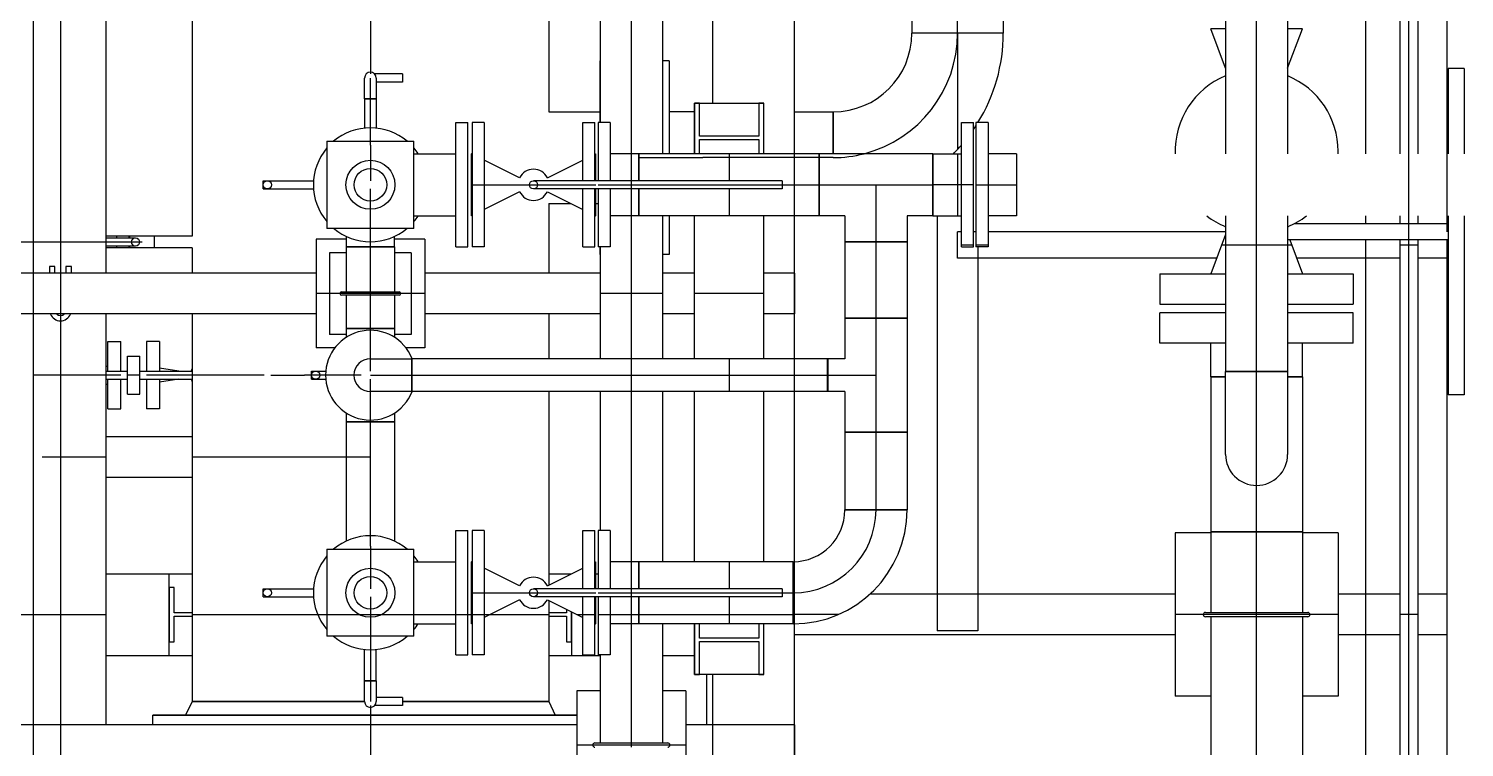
# Model space of a CAD drawing. Header units: inches. Extents: x 517790 to 538444, y 301815 to 302461.
# Drawn here: x 517877.129 to 517879.621, y 302341.594 to 302342.841 of the extents above; entities that cross this region are included whole.
import ezdxf

# ---------------------------------------------------------------- set-up
doc = ezdxf.new("R2010")
doc.units = ezdxf.units.IN
doc.header["$MEASUREMENT"] = 0
doc.layers.add('硅胶总平面底图 工艺装置区', color=253, linetype='Continuous')

msp = doc.modelspace()

# ---------------------------------------------------------------- linework, layer by layer
at = {"layer": '硅胶总平面底图 工艺装置区', "color": 253, "linetype": 'Continuous', "lineweight": -3}
for p, q in [((517879.2068, 302346.0874), (517879.2068, 302342.624)), ((517879.2608, 302342.624), (517879.2608, 302346.0756)), ((517879.3147, 302346.0874), (517879.3147, 302342.624)), ((517878.4584, 302342.624), (517878.4584, 302345.1338)), ((517878.3168, 302342.7117), (517878.3168, 302345.0245)), ((517879.5912, 302345.0122), (517879.5912, 302342.624)), ((517877.1368, 302344.8931), (517877.1368, 302342.2756)), ((517879.4496, 302343.4598), (517879.4496, 302342.624)), ((517879.5093, 302343.2704), (517879.5093, 302342.624)), ((517879.5251, 302342.624), (517879.5251, 302343.2704)), ((517879.5408, 302343.2704), (517879.5408, 302342.624)), ((517877.184, 302343.1846), (517877.184, 302342.4167)), ((517877.2634, 302342.4167), (517877.2634, 302343.1846)), ((517878.0317, 302343.1846), (517878.0317, 302342.6967)), ((517878.6621, 302343.0758), (517878.6621, 302342.8331)), ((517878.7416, 302342.8331), (517878.7416, 302343.0758)), ((517878.821, 302343.0758), (517878.821, 302342.8331)), ((517877.4124, 302343.0273), (517877.4124, 302342.481)), ((517878.1212, 302342.9404), (517878.1212, 302342.678)), ((517878.2291, 302342.9404), (517878.2291, 302342.624)), ((517878.1752, 302342.624), (517878.1752, 302342.9038)), ((517877.7221, 302342.8645), (517877.7221, 302342.7625)), ((517878.821, 302342.8331), (517878.6621, 302342.8331)), ((517878.821, 302342.8331), (517878.6621, 302342.8331)), ((517878.7416, 302342.833), (517878.7416, 302342.8331)), ((517878.7416, 302342.8331), (517878.7416, 302342.8331)), ((517878.7416, 302342.833), (517878.7416, 302342.6316)), ((517879.2068, 302342.8409), (517879.1813, 302342.8409)), ((517879.2068, 302342.7727), (517879.1813, 302342.8409)), ((517879.3402, 302342.8409), (517879.3147, 302342.8409)), ((517879.3147, 302342.7727), (517879.3402, 302342.8409)), ((517878.1208, 302342.678), (517878.1208, 302342.7851)), ((517878.1208, 302342.7851), (517878.1212, 302342.7851)), ((517878.2408, 302342.7851), (517878.2291, 302342.7851)), ((517878.2408, 302342.7851), (517878.2408, 302342.624)), ((517877.712, 302342.7194), (517877.712, 302342.7554)), ((517877.7221, 302342.7194), (517877.7221, 302342.7554)), ((517877.7777, 302342.7625), (517877.7292, 302342.7625)), ((517877.7321, 302342.7554), (517877.7321, 302342.7194)), ((517877.7777, 302342.7625), (517877.7777, 302342.7483)), ((517879.5931, 302342.7717), (517879.5931, 302342.624)), ((517879.6214, 302342.7717), (517879.5931, 302342.7717)), ((517879.6214, 302342.7717), (517879.6214, 302342.624)), ((517877.7777, 302342.7483), (517877.7321, 302342.7483)), ((517877.7321, 302342.7194), (517877.712, 302342.7194)), ((517877.712, 302342.7194), (517877.712, 302342.6685)), ((517877.712, 302342.7194), (517877.7321, 302342.7194)), ((517877.7221, 302342.669), (517877.7221, 302342.7194)), ((517877.7221, 302342.7194), (517877.7221, 302342.7194)), ((517877.7221, 302342.7194), (517877.7221, 302342.7194)), ((517877.7321, 302342.7194), (517877.7321, 302342.6685)), ((517878.2937, 302342.7117), (517878.285, 302342.7117)), ((517878.285, 302342.7117), (517878.285, 302342.624)), ((517878.2851, 302342.7117), (517878.405, 302342.7117)), ((517878.2851, 302342.624), (517878.2851, 302342.7117)), ((517878.2937, 302342.6546), (517878.2937, 302342.7117)), ((517878.4052, 302342.7117), (517878.3965, 302342.7117)), ((517878.3965, 302342.7117), (517878.3965, 302342.6546)), ((517878.405, 302342.624), (517878.405, 302342.7117)), ((517878.4052, 302342.624), (517878.4052, 302342.7117)), ((517877.8704, 302342.5701), (517877.8704, 302342.678)), ((517877.8704, 302342.678), (517877.8915, 302342.678)), ((517877.8915, 302342.5701), (517877.8915, 302342.678)), ((517877.8986, 302342.678), (517877.8986, 302342.5701)), ((517877.9196, 302342.678), (517877.8986, 302342.678)), ((517877.9196, 302342.678), (517877.9196, 302342.5701)), ((517878.0317, 302342.6967), (517878.1208, 302342.6967)), ((517878.0909, 302342.5771), (517878.0909, 302342.678)), ((517878.0909, 302342.678), (517878.112, 302342.678)), ((517878.112, 302342.5771), (517878.112, 302342.678)), ((517878.1176, 302342.678), (517878.1176, 302342.5771)), ((517878.1386, 302342.678), (517878.1176, 302342.678)), ((517878.1386, 302342.678), (517878.1386, 302342.5771)), ((517878.285, 302342.6967), (517878.2408, 302342.6967)), ((517878.4584, 302342.6967), (517878.5258, 302342.6967)), ((517878.5258, 302342.624), (517878.5258, 302342.6967)), ((517878.5258, 302342.6967), (517878.5258, 302342.624)), ((517878.7482, 302342.5701), (517878.7482, 302342.678)), ((517878.7482, 302342.678), (517878.7692, 302342.678)), ((517878.7692, 302342.5701), (517878.7692, 302342.678)), ((517878.7734, 302342.678), (517878.7734, 302342.5701)), ((517878.7945, 302342.678), (517878.7734, 302342.678)), ((517878.7945, 302342.678), (517878.7945, 302342.5701)), ((517877.7221, 302342.6389), (517877.7221, 302342.669)), ((517878.3965, 302342.6546), (517878.2937, 302342.6546)), ((517877.6465, 302342.6456), (517877.6465, 302342.4945)), ((517877.6465, 302342.6456), (517877.7976, 302342.6456)), ((517877.7221, 302342.6389), (517877.7221, 302342.6389)), ((517877.7221, 302342.6389), (517877.7221, 302342.6389)), ((517877.7221, 302342.6389), (517877.7221, 302342.5771)), ((517877.7976, 302342.4945), (517877.7976, 302342.6456)), ((517878.2937, 302342.6488), (517878.3965, 302342.6488)), ((517878.2937, 302342.624), (517878.2937, 302342.6488)), ((517878.3965, 302342.6488), (517878.3965, 302342.624)), ((517877.7976, 302342.624), (517877.8704, 302342.624)), ((517877.8971, 302342.624), (517877.8971, 302342.5161)), ((517877.8986, 302342.6233), (517877.8971, 302342.624)), ((517877.9811, 302342.5821), (517877.9196, 302342.6128)), ((517878.0294, 302342.5821), (517878.0909, 302342.6128)), ((517878.112, 302342.6233), (517878.1134, 302342.624)), ((517878.1134, 302342.5771), (517878.1134, 302342.624)), ((517878.1881, 302342.624), (517878.1386, 302342.624)), ((517878.1752, 302342.5161), (517878.1752, 302342.624)), ((517878.1881, 302342.5771), (517878.1881, 302342.624)), ((517878.5012, 302342.624), (517878.1881, 302342.624)), ((517878.1881, 302342.624), (517878.1881, 302342.5771)), ((517878.1884, 302342.6173), (517878.2992, 302342.6173)), ((517878.5012, 302342.6173), (517878.2992, 302342.6173)), ((517878.3451, 302342.624), (517878.3451, 302342.5771)), ((517878.4584, 302342.5161), (517878.4584, 302342.624)), ((517878.5012, 302342.5701), (517878.5012, 302342.624)), ((517878.5012, 302342.624), (517878.5012, 302342.5161)), ((517878.6988, 302342.624), (517878.5012, 302342.624)), ((517878.5258, 302342.6173), (517878.5012, 302342.6173)), ((517878.5012, 302342.6173), (517878.5012, 302342.6173)), ((517878.5258, 302342.6173), (517878.5258, 302342.6173)), ((517878.5258, 302342.6173), (517878.5258, 302342.6173)), ((517878.6988, 302342.5701), (517878.6988, 302342.624)), ((517878.6988, 302342.624), (517878.7482, 302342.624)), ((517878.6988, 302342.624), (517878.6988, 302342.5161)), ((517878.7416, 302342.624), (517878.7416, 302342.5161)), ((517878.8439, 302342.624), (517878.7945, 302342.624)), ((517878.8439, 302342.624), (517878.8439, 302342.5701)), ((517878.8439, 302342.624), (517878.8439, 302342.5701)), ((517879.2608, 302342.5161), (517879.2608, 302342.624)), ((517879.5251, 302342.5161), (517879.5251, 302342.624)), ((517879.5912, 302342.624), (517879.5912, 302342.5161)), ((517877.5361, 302342.5701), (517877.5361, 302342.5771)), ((517877.5361, 302342.5771), (517877.6234, 302342.5771)), ((517878.4368, 302342.5771), (517878.0053, 302342.5771)), ((517878.4368, 302342.5771), (517878.4368, 302342.5701)), ((517877.5361, 302342.563), (517877.5361, 302342.5701)), ((517877.5361, 302342.563), (517877.6234, 302342.563)), ((517877.7221, 302342.4712), (517877.7221, 302342.563)), ((517877.8704, 302342.4622), (517877.8704, 302342.5701)), ((517877.8915, 302342.4622), (517877.8915, 302342.5701)), ((517877.8971, 302342.5701), (517878.1134, 302342.5701)), ((517877.8986, 302342.5701), (517877.8986, 302342.4622)), ((517877.9196, 302342.5701), (517877.9196, 302342.4622)), ((517877.9811, 302342.558), (517877.9196, 302342.5273)), ((517878.4368, 302342.563), (517878.0053, 302342.563)), ((517878.0294, 302342.558), (517878.0909, 302342.5273)), ((517878.0909, 302342.4622), (517878.0909, 302342.563)), ((517878.112, 302342.4622), (517878.112, 302342.563)), ((517878.1134, 302342.5161), (517878.1134, 302342.563)), ((517878.1176, 302342.5701), (517878.1881, 302342.5701)), ((517878.1176, 302342.563), (517878.1176, 302342.4622)), ((517878.1386, 302342.563), (517878.1386, 302342.4622)), ((517878.1881, 302342.5701), (517878.4368, 302342.5701)), ((517878.1881, 302342.5161), (517878.1881, 302342.563)), ((517878.1881, 302342.563), (517878.1881, 302342.5161)), ((517878.3451, 302342.563), (517878.3451, 302342.5161)), ((517878.4368, 302342.5701), (517878.5012, 302342.5701)), ((517878.4368, 302342.5701), (517878.4368, 302342.563)), ((517878.5012, 302342.5161), (517878.5012, 302342.5701)), ((517878.5012, 302342.5701), (517878.6988, 302342.5701)), ((517878.5012, 302342.5701), (517878.5012, 302342.5701)), ((517878.6, 302342.4713), (517878.6, 302342.5701)), ((517878.6988, 302342.5701), (517878.6987, 302342.5701)), ((517878.6987, 302342.5701), (517878.6987, 302342.5701)), ((517878.7692, 302342.5701), (517878.6988, 302342.5701)), ((517878.6988, 302342.5161), (517878.6988, 302342.5701)), ((517878.7482, 302342.4622), (517878.7482, 302342.5701)), ((517878.7692, 302342.4622), (517878.7692, 302342.5701)), ((517878.7734, 302342.5701), (517878.8439, 302342.5701)), ((517878.7734, 302342.5701), (517878.7734, 302342.4622)), ((517878.7945, 302342.5701), (517878.7945, 302342.4622)), ((517878.8439, 302342.5701), (517878.8439, 302342.5161)), ((517878.8439, 302342.5701), (517878.8439, 302342.5161)), ((517878.0317, 302342.5378), (517878.0317, 302342.4167)), ((517878.0317, 302342.5378), (517878.0698, 302342.5378)), ((517878.1134, 302342.5378), (517878.1176, 302342.5378)), ((517878.5012, 302342.5378), (517878.5012, 302342.5378)), ((517877.7976, 302342.5161), (517877.8704, 302342.5161)), ((517877.8986, 302342.5168), (517877.8971, 302342.5161)), ((517878.112, 302342.5168), (517878.1134, 302342.5161)), ((517878.1881, 302342.5161), (517878.1386, 302342.5161)), ((517878.1752, 302342.2681), (517878.1752, 302342.5161)), ((517878.5012, 302342.5161), (517878.1881, 302342.5161)), ((517878.2291, 302342.5161), (517878.2291, 302342.2681)), ((517878.2408, 302342.5161), (517878.2408, 302342.4494)), ((517878.2851, 302342.2681), (517878.2851, 302342.5161)), ((517878.405, 302342.2681), (517878.405, 302342.5161)), ((517878.4584, 302342.2681), (517878.4584, 302342.5161)), ((517878.546, 302342.5161), (517878.5012, 302342.5161)), ((517878.546, 302342.5161), (517878.546, 302342.4713)), ((517878.6988, 302342.5161), (517878.6539, 302342.5161)), ((517878.6539, 302342.5161), (517878.6539, 302342.4713)), ((517878.6988, 302342.5161), (517878.7482, 302342.5161)), ((517878.7062, 302342.5161), (517878.7062, 302341.796)), ((517878.8439, 302342.5161), (517878.7945, 302342.5161)), ((517879.2068, 302342.5161), (517879.2068, 302342.2462)), ((517879.2608, 302342.2462), (517879.2608, 302342.5161)), ((517879.3147, 302342.5161), (517879.3147, 302342.2462)), ((517879.5931, 302342.5026), (517879.3262, 302342.5026)), ((517879.4496, 302342.5161), (517879.4496, 302342.5026)), ((517879.5093, 302342.5161), (517879.5093, 302342.5026)), ((517879.5251, 302342.5026), (517879.5251, 302342.5161)), ((517879.5251, 302342.4743), (517879.5251, 302342.5026)), ((517879.5408, 302342.5161), (517879.5408, 302342.5026)), ((517879.5912, 302342.5161), (517879.5912, 302342.5026)), ((517879.5912, 302342.5026), (517879.5912, 302342.4882)), ((517879.5931, 302342.5161), (517879.5931, 302342.4885)), ((517879.6214, 302342.5161), (517879.6214, 302342.4885)), ((517877.3033, 302342.481), (517877.2634, 302342.481)), ((517877.2634, 302342.478), (517877.3144, 302342.478)), ((517877.2816, 302342.481), (517877.2816, 302342.478)), ((517877.3033, 302342.478), (517877.3033, 302342.481)), ((517877.3039, 302342.481), (517877.3039, 302342.478)), ((517877.4124, 302342.481), (517877.3039, 302342.481)), ((517877.3473, 302342.4709), (517877.3473, 302342.481)), ((517877.7976, 302342.4945), (517877.6465, 302342.4945)), ((517877.6801, 302342.4805), (517877.6801, 302342.4622)), ((517877.764, 302342.4622), (517877.764, 302342.4805)), ((517878.7416, 302342.4429), (517878.7416, 302342.4882)), ((517878.7482, 302342.4882), (517878.7416, 302342.4882)), ((517878.7734, 302342.4882), (517878.7692, 302342.4882)), ((517879.2068, 302342.4882), (517878.7945, 302342.4882)), ((517879.2068, 302342.4837), (517879.1813, 302342.4154)), ((517879.5931, 302342.4885), (517879.5931, 302342.2053)), ((517879.6214, 302342.4885), (517879.6214, 302342.2053)), ((517877.1045, 302342.4709), (517877.3033, 302342.4709)), ((517877.2634, 302342.4639), (517877.3144, 302342.4639)), ((517877.3033, 302342.4609), (517877.2634, 302342.4609)), ((517877.2816, 302342.4639), (517877.2816, 302342.4609)), ((517877.3033, 302342.4709), (517877.3039, 302342.4709)), ((517877.3033, 302342.4609), (517877.3033, 302342.4639)), ((517877.3039, 302342.4709), (517877.3256, 302342.4709)), ((517877.3039, 302342.4639), (517877.3039, 302342.4609)), ((517877.4124, 302342.4609), (517877.3039, 302342.4609)), ((517877.3473, 302342.4609), (517877.3473, 302342.4709)), ((517877.4124, 302342.4609), (517877.4124, 302342.4167)), ((517877.6277, 302342.4757), (517877.6277, 302342.2869)), ((517877.6801, 302342.4757), (517877.6277, 302342.4757)), ((517877.6513, 302342.4521), (517877.6513, 302342.3105)), ((517877.6801, 302342.4521), (517877.6513, 302342.4521)), ((517877.764, 302342.4622), (517877.6801, 302342.4622)), ((517877.6801, 302342.4622), (517877.6801, 302342.3841)), ((517877.6801, 302342.4622), (517877.7221, 302342.4622)), ((517877.7221, 302342.4622), (517877.7221, 302342.4712)), ((517877.7221, 302342.3841), (517877.7221, 302342.4622)), ((517877.7221, 302342.4622), (517877.7221, 302342.4622)), ((517877.7221, 302342.4622), (517877.7221, 302342.4622)), ((517877.7221, 302342.4622), (517877.764, 302342.4622)), ((517877.8165, 302342.4757), (517877.764, 302342.4757)), ((517877.764, 302342.4622), (517877.764, 302342.3841)), ((517877.7929, 302342.4521), (517877.764, 302342.4521)), ((517877.7929, 302342.4521), (517877.7929, 302342.3105)), ((517877.8165, 302342.4757), (517877.8165, 302342.2869)), ((517877.8704, 302342.4622), (517877.8915, 302342.4622)), ((517877.9196, 302342.4622), (517877.8986, 302342.4622)), ((517878.0909, 302342.4622), (517878.112, 302342.4622)), ((517878.1386, 302342.4622), (517878.1176, 302342.4622)), ((517878.1208, 302342.4494), (517878.1208, 302342.4622)), ((517878.1212, 302342.4622), (517878.1212, 302342.2681)), ((517878.6, 302342.4713), (517878.546, 302342.4713)), ((517878.546, 302342.4713), (517878.546, 302342.3385)), ((517878.546, 302342.4713), (517878.6, 302342.4713)), ((517878.6, 302342.3385), (517878.6, 302342.4713)), ((517878.6539, 302342.4713), (517878.6, 302342.4713)), ((517878.6, 302342.4713), (517878.6, 302342.4713)), ((517878.6, 302342.4713), (517878.6539, 302342.4713)), ((517878.6539, 302342.4713), (517878.6539, 302342.3385)), ((517878.7692, 302342.4655), (517878.7482, 302342.4655)), ((517878.7482, 302342.4622), (517878.7692, 302342.4622)), ((517878.7945, 302342.4655), (517878.7734, 302342.4655)), ((517878.7945, 302342.4622), (517878.7734, 302342.4622)), ((517878.777, 302342.4622), (517878.777, 302341.796)), ((517879.3215, 302342.4655), (517879.2, 302342.4655)), ((517879.5931, 302342.4743), (517879.3147, 302342.4743)), ((517879.3182, 302342.4743), (517879.3402, 302342.4154)), ((517879.4496, 302342.4743), (517879.4496, 302341.2957)), ((517879.5093, 302342.4743), (517879.5093, 302341.3877)), ((517879.5408, 302342.4655), (517879.5093, 302342.4655)), ((517879.5251, 302341.3877), (517879.5251, 302342.4743)), ((517879.5408, 302342.4743), (517879.5408, 302341.3877)), ((517879.5912, 302342.4743), (517879.5912, 302341.2957)), ((517879.5912, 302342.4743), (517879.5912, 302342.4429)), ((517877.1651, 302342.4285), (517877.1651, 302342.4167)), ((517877.1745, 302342.4285), (517877.1651, 302342.4285)), ((517877.1745, 302342.4167), (517877.1745, 302342.4285)), ((517877.1934, 302342.4285), (517877.1934, 302342.4167)), ((517877.2029, 302342.4285), (517877.1934, 302342.4285)), ((517877.2029, 302342.4167), (517877.2029, 302342.4285)), ((517878.1208, 302342.4494), (517878.1212, 302342.4494)), ((517878.2408, 302342.4494), (517878.2291, 302342.4494)), ((517879.1916, 302342.4429), (517878.7416, 302342.4429)), ((517879.5093, 302342.4429), (517879.3299, 302342.4429)), ((517879.5912, 302342.4429), (517879.5408, 302342.4429)), ((517877.6277, 302342.4167), (517876.7592, 302342.4167)), ((517877.184, 302342.4167), (517877.184, 302342.3459)), ((517878.1212, 302342.4167), (517877.8165, 302342.4167)), ((517878.2851, 302342.4167), (517878.2291, 302342.4167)), ((517878.4584, 302342.4167), (517878.405, 302342.4167)), ((517878.4584, 302342.4167), (517878.4584, 302342.3459)), ((517879.0929, 302342.4154), (517879.2068, 302342.4154)), ((517879.0929, 302342.4154), (517879.0929, 302342.363)), ((517879.1813, 302342.4154), (517879.2068, 302342.4154)), ((517879.3147, 302342.4154), (517879.3402, 302342.4154)), ((517879.3147, 302342.4154), (517879.4286, 302342.4154)), ((517879.4286, 302342.4154), (517879.4286, 302342.363)), ((517877.8165, 302342.3813), (517877.6277, 302342.3813)), ((517877.672, 302342.3841), (517877.7721, 302342.3841)), ((517877.7721, 302342.3784), (517877.672, 302342.3784)), ((517877.6801, 302342.3784), (517877.6801, 302342.3207)), ((517877.7221, 302342.3784), (517877.7221, 302342.3841)), ((517877.7221, 302342.3207), (517877.7221, 302342.3784)), ((517877.764, 302342.3784), (517877.764, 302342.3207)), ((517878.2291, 302342.3813), (517878.1212, 302342.3813)), ((517878.405, 302342.3813), (517878.2851, 302342.3813)), ((517879.0929, 302342.363), (517879.2068, 302342.363)), ((517879.3147, 302342.363), (517879.4286, 302342.363)), ((517877.6277, 302342.3459), (517876.7592, 302342.3459)), ((517877.184, 302342.3459), (517877.184, 302342.3435)), ((517877.184, 302342.3435), (517877.184, 302342.3341)), ((517877.184, 302342.3341), (517877.184, 302341.6332)), ((517877.2634, 302341.6332), (517877.2634, 302342.3459)), ((517877.4124, 302342.3459), (517877.4124, 302341.6733)), ((517878.1212, 302342.3459), (517877.8165, 302342.3459)), ((517878.0317, 302342.3459), (517878.0317, 302342.2681)), ((517878.2851, 302342.3459), (517878.2291, 302342.3459)), ((517878.4584, 302342.3459), (517878.405, 302342.3459)), ((517878.6, 302342.3385), (517878.546, 302342.3385)), ((517878.546, 302342.3385), (517878.6539, 302342.3385)), ((517878.546, 302342.3385), (517878.546, 302342.2681)), ((517878.6539, 302342.3385), (517878.6, 302342.3385)), ((517878.6, 302342.3385), (517878.6, 302342.3384)), ((517878.6, 302342.1409), (517878.6, 302342.3385)), ((517878.6, 302342.3384), (517878.6, 302342.3384)), ((517878.6539, 302342.3385), (517878.6539, 302342.1409)), ((517879.2068, 302342.3479), (517879.0929, 302342.3479)), ((517879.0929, 302342.2954), (517879.0929, 302342.3479)), ((517879.4286, 302342.3479), (517879.3147, 302342.3479)), ((517879.4286, 302342.2954), (517879.4286, 302342.3479)), ((517877.6801, 302342.3105), (517877.6513, 302342.3105)), ((517877.764, 302342.3207), (517877.6801, 302342.3207)), ((517877.6801, 302342.3207), (517877.7221, 302342.3207)), ((517877.6801, 302342.3207), (517877.6801, 302342.3053)), ((517877.7221, 302342.3207), (517877.7221, 302342.3207)), ((517877.7221, 302342.3207), (517877.7221, 302342.3207)), ((517877.7221, 302342.3176), (517877.7221, 302342.3207)), ((517877.7221, 302342.3207), (517877.764, 302342.3207)), ((517877.7221, 302342.2468), (517877.7221, 302342.3176)), ((517877.764, 302342.3207), (517877.764, 302342.3053)), ((517877.7929, 302342.3105), (517877.764, 302342.3105)), ((517877.2661, 302342.2468), (517877.2661, 302342.2981)), ((517877.2661, 302342.2981), (517877.2886, 302342.2981)), ((517877.2886, 302342.2468), (517877.2886, 302342.2981)), ((517877.3336, 302342.2981), (517877.3336, 302342.2468)), ((517877.3561, 302342.2981), (517877.3336, 302342.2981)), ((517877.3561, 302342.2981), (517877.3561, 302342.2468)), ((517877.66, 302342.2869), (517877.6277, 302342.2869)), ((517877.8165, 302342.2869), (517877.7841, 302342.2869)), ((517879.2068, 302342.2954), (517879.0929, 302342.2954)), ((517879.1813, 302342.2371), (517879.1813, 302342.2954)), ((517879.4286, 302342.2954), (517879.3147, 302342.2954)), ((517879.3402, 302342.2371), (517879.3402, 302342.2954)), ((517877.1368, 302342.2756), (517877.1368, 302342.2037)), ((517877.1368, 302342.2756), (517877.1368, 302342.2756)), ((517877.2634, 302342.2554), (517877.2661, 302342.2554)), ((517877.3006, 302342.2397), (517877.3006, 302342.2726)), ((517877.3006, 302342.2726), (517877.3217, 302342.2726)), ((517877.3217, 302342.2397), (517877.3217, 302342.2726)), ((517877.7221, 302342.2681), (517877.794, 302342.2681)), ((517877.794, 302342.2681), (517877.794, 302342.2112)), ((517877.794, 302342.2112), (517877.794, 302342.2681)), ((517878.516, 302342.2681), (517877.794, 302342.2681)), ((517878.1752, 302342.2112), (517878.1752, 302342.2681)), ((517878.3451, 302342.2681), (517878.3451, 302342.2112)), ((517878.4584, 302342.2112), (517878.4584, 302342.2681)), ((517878.516, 302342.2112), (517878.516, 302342.2681)), ((517878.5161, 302342.2681), (517878.5161, 302342.2112)), ((517878.546, 302342.2681), (517878.5161, 302342.2681)), ((517877.1727, 302342.2397), (517877.1368, 302342.2397)), ((517877.1727, 302342.2397), (517877.1727, 302342.2397)), ((517877.2301, 302342.2397), (517877.1727, 302342.2397)), ((517877.2886, 302342.2397), (517877.2301, 302342.2397)), ((517877.2634, 302342.2468), (517877.3006, 302342.2468)), ((517877.2634, 302342.2326), (517877.3006, 302342.2326)), ((517877.2661, 302342.1812), (517877.2661, 302342.2326)), ((517877.2886, 302342.1812), (517877.2886, 302342.2326)), ((517877.3217, 302342.2397), (517877.3006, 302342.2397)), ((517877.3006, 302342.2067), (517877.3006, 302342.2397)), ((517877.3217, 302342.2468), (517877.4124, 302342.2468)), ((517877.3217, 302342.2067), (517877.3217, 302342.2397)), ((517877.3217, 302342.2326), (517877.4124, 302342.2326)), ((517877.4124, 302342.2397), (517877.3336, 302342.2397)), ((517877.3336, 302342.2326), (517877.3336, 302342.1812)), ((517877.3898, 302342.2468), (517877.3561, 302342.252)), ((517877.3561, 302342.2326), (517877.3561, 302342.1812)), ((517877.3898, 302342.2326), (517877.3561, 302342.2274)), ((517877.5375, 302342.2397), (517877.4124, 302342.2397)), ((517877.5494, 302342.2397), (517877.6079, 302342.2397)), ((517877.6861, 302342.2397), (517877.6079, 302342.2397)), ((517877.6201, 302342.2397), (517877.6201, 302342.2468)), ((517877.6201, 302342.2468), (517877.6444, 302342.2468)), ((517877.6201, 302342.2326), (517877.6201, 302342.2397)), ((517877.6201, 302342.2326), (517877.6444, 302342.2326)), ((517877.6861, 302342.2397), (517877.6861, 302342.2397)), ((517877.6861, 302342.2397), (517877.6861, 302342.2397)), ((517877.7063, 302342.2397), (517877.6861, 302342.2397)), ((517877.7221, 302342.2397), (517877.794, 302342.2397)), ((517877.7221, 302342.1617), (517877.7221, 302342.2326)), ((517877.794, 302342.2397), (517877.794, 302342.2397)), ((517877.794, 302342.2397), (517877.794, 302342.2397)), ((517877.794, 302342.2397), (517878.516, 302342.2397)), ((517878.516, 302342.2397), (517878.5161, 302342.2397)), ((517878.5161, 302342.2397), (517878.6, 302342.2397)), ((517879.2068, 302342.2371), (517879.1813, 302342.2371)), ((517879.1813, 302342.2371), (517879.2068, 302342.2371)), ((517879.1813, 302342.2371), (517879.1813, 302341.9676)), ((517879.3147, 302342.2462), (517879.2068, 302342.2462)), ((517879.2068, 302342.2462), (517879.3147, 302342.2462)), ((517879.2068, 302342.1023), (517879.2068, 302342.2462)), ((517879.2608, 302342.2462), (517879.2608, 302342.2462)), ((517879.2608, 302342.2462), (517879.2608, 302342.2462)), ((517879.2608, 302342.1023), (517879.2608, 302342.2462)), ((517879.3147, 302342.2462), (517879.3147, 302342.1023)), ((517879.3402, 302342.2371), (517879.3147, 302342.2371)), ((517879.3147, 302342.2371), (517879.3402, 302342.2371)), ((517879.3402, 302342.2371), (517879.3402, 302341.9676)), ((517877.1368, 302342.2037), (517877.1368, 302342.2037)), ((517877.1368, 302342.2037), (517877.1368, 302342.2037)), ((517877.1368, 302342.2037), (517877.1368, 302341.422)), ((517877.2634, 302342.2239), (517877.2661, 302342.2239)), ((517877.3006, 302342.2067), (517877.3217, 302342.2067)), ((517877.794, 302342.2112), (517877.7221, 302342.2112)), ((517878.516, 302342.2112), (517877.794, 302342.2112)), ((517878.0317, 302342.2112), (517878.0317, 302341.8753)), ((517878.1212, 302342.2112), (517878.1212, 302341.97)), ((517878.1752, 302341.916), (517878.1752, 302342.2112)), ((517878.2291, 302342.2112), (517878.2291, 302341.916)), ((517878.2851, 302341.916), (517878.2851, 302342.2112)), ((517878.405, 302341.916), (517878.405, 302342.2112)), ((517878.4584, 302341.916), (517878.4584, 302342.2112)), ((517878.546, 302342.2112), (517878.5161, 302342.2112)), ((517878.546, 302342.2112), (517878.546, 302342.1409)), ((517879.6214, 302342.2053), (517879.5931, 302342.2053)), ((517877.2661, 302342.1812), (517877.2886, 302342.1812)), ((517877.3561, 302342.1812), (517877.3336, 302342.1812)), ((517877.6801, 302342.174), (517877.6801, 302342.1586)), ((517877.764, 302342.1586), (517877.6801, 302342.1586)), ((517877.6801, 302342.1586), (517877.6801, 302341.9516)), ((517877.6801, 302342.1586), (517877.7221, 302342.1586)), ((517877.7221, 302342.1586), (517877.7221, 302342.1617)), ((517877.7221, 302341.961), (517877.7221, 302342.1586)), ((517877.7221, 302342.1586), (517877.7221, 302342.1586)), ((517877.7221, 302342.1586), (517877.764, 302342.1586)), ((517877.764, 302342.174), (517877.764, 302342.1586)), ((517877.764, 302342.1586), (517877.764, 302341.9516)), ((517877.2634, 302342.1335), (517877.4124, 302342.1335)), ((517878.6, 302342.1409), (517878.546, 302342.1409)), ((517878.546, 302342.1409), (517878.546, 302342.0059)), ((517878.546, 302342.1409), (517878.6539, 302342.1409)), ((517878.6, 302342.0059), (517878.6, 302342.1409)), ((517878.6539, 302342.1409), (517878.6, 302342.1409)), ((517878.6, 302342.1409), (517878.6, 302342.1409)), ((517878.6539, 302342.1409), (517878.6539, 302342.0059)), ((517877.1525, 302342.0981), (517877.2634, 302342.0981)), ((517877.4124, 302342.0981), (517877.7221, 302342.0981)), ((517879.2608, 302342.0484), (517879.2608, 302342.1023)), ((517877.2634, 302342.0627), (517877.4124, 302342.0627)), ((517879.2608, 302341.9676), (517879.2608, 302342.0484)), ((517878.546, 302342.0059), (517878.6539, 302342.0059)), ((517878.6, 302342.0059), (517878.546, 302342.0059)), ((517878.6, 302342.0059), (517878.6, 302342.0059)), ((517878.6, 302342.0059), (517878.6, 302342.0059)), ((517878.6539, 302342.0059), (517878.6, 302342.0059)), ((517877.7221, 302341.9431), (517877.7221, 302341.961)), ((517877.8704, 302341.8621), (517877.8704, 302341.97)), ((517877.8704, 302341.97), (517877.8915, 302341.97)), ((517877.8915, 302341.8621), (517877.8915, 302341.97)), ((517877.8986, 302341.97), (517877.8986, 302341.8621)), ((517877.9196, 302341.97), (517877.8986, 302341.97)), ((517877.9196, 302341.97), (517877.9196, 302341.8621)), ((517878.0909, 302341.8692), (517878.0909, 302341.97)), ((517878.0909, 302341.97), (517878.112, 302341.97)), ((517878.112, 302341.8692), (517878.112, 302341.97)), ((517878.1176, 302341.97), (517878.1176, 302341.8692)), ((517878.1386, 302341.97), (517878.1176, 302341.97)), ((517878.1386, 302341.97), (517878.1386, 302341.8692)), ((517879.1192, 302341.9659), (517879.1192, 302341.6827)), ((517879.1813, 302341.9659), (517879.1192, 302341.9659)), ((517879.3402, 302341.9676), (517879.1813, 302341.9676)), ((517879.1813, 302341.9676), (517879.1813, 302341.8281)), ((517879.1813, 302341.9676), (517879.2608, 302341.9676)), ((517879.2608, 302341.8281), (517879.2608, 302341.9676)), ((517879.2608, 302341.9676), (517879.2608, 302341.9676)), ((517879.2608, 302341.9676), (517879.3402, 302341.9676)), ((517879.3402, 302341.9676), (517879.3402, 302341.8281)), ((517879.4024, 302341.9659), (517879.3402, 302341.9659)), ((517879.4024, 302341.9659), (517879.4024, 302341.6827)), ((517877.6465, 302341.9376), (517877.6465, 302341.7866)), ((517877.6465, 302341.9376), (517877.7976, 302341.9376)), ((517877.7221, 302341.9431), (517877.7221, 302341.9431)), ((517877.7221, 302341.9431), (517877.7221, 302341.8692)), ((517877.7976, 302341.7866), (517877.7976, 302341.9376)), ((517877.7976, 302341.916), (517877.8704, 302341.916)), ((517877.8971, 302341.916), (517877.8971, 302341.8081)), ((517877.8986, 302341.9153), (517877.8971, 302341.916)), ((517877.9811, 302341.8741), (517877.9196, 302341.9048)), ((517878.0294, 302341.8741), (517878.0909, 302341.9048)), ((517878.112, 302341.9153), (517878.1134, 302341.916)), ((517878.1134, 302341.8692), (517878.1134, 302341.916)), ((517878.1881, 302341.916), (517878.1386, 302341.916)), ((517878.1752, 302341.8081), (517878.1752, 302341.916)), ((517878.1881, 302341.916), (517878.1881, 302341.8692)), ((517878.1881, 302341.8692), (517878.1881, 302341.916)), ((517878.4561, 302341.916), (517878.1881, 302341.916)), ((517878.3451, 302341.916), (517878.3451, 302341.8692)), ((517878.4561, 302341.8621), (517878.4561, 302341.916)), ((517878.4561, 302341.916), (517878.4561, 302341.8081)), ((517878.4584, 302341.8081), (517878.4584, 302341.916)), ((517877.2634, 302341.8951), (517877.3728, 302341.8951)), ((517877.3728, 302341.8951), (517877.4124, 302341.8951)), ((517877.3728, 302341.7535), (517877.3728, 302341.8951)), ((517878.0317, 302341.8951), (517878.0713, 302341.8951)), ((517878.0713, 302341.8951), (517878.0715, 302341.8951)), ((517878.0713, 302341.8951), (517878.0713, 302341.895)), ((517878.1134, 302341.8951), (517878.1176, 302341.8951)), ((517877.3813, 302341.8715), (517877.3728, 302341.8715)), ((517877.3728, 302341.8715), (517877.3728, 302341.7771)), ((517877.3813, 302341.8271), (517877.3813, 302341.8715)), ((517877.5361, 302341.8621), (517877.5361, 302341.8692)), ((517877.5361, 302341.8692), (517877.6234, 302341.8692)), ((517877.5361, 302341.855), (517877.5361, 302341.8621)), ((517877.5361, 302341.855), (517877.6234, 302341.855)), ((517877.7221, 302341.855), (517877.7221, 302341.7933)), ((517877.8704, 302341.7542), (517877.8704, 302341.8621)), ((517877.8915, 302341.7542), (517877.8915, 302341.8621)), ((517877.8971, 302341.8621), (517878.1134, 302341.8621)), ((517877.8986, 302341.8621), (517877.8986, 302341.7542)), ((517877.9196, 302341.8621), (517877.9196, 302341.7542)), ((517878.4368, 302341.8692), (517878.0053, 302341.8692)), ((517878.4368, 302341.855), (517878.0053, 302341.855)), ((517878.0909, 302341.7542), (517878.0909, 302341.855)), ((517878.112, 302341.7542), (517878.112, 302341.855)), ((517878.1134, 302341.8081), (517878.1134, 302341.855)), ((517878.1176, 302341.8621), (517878.1881, 302341.8621)), ((517878.1176, 302341.855), (517878.1176, 302341.7542)), ((517878.1386, 302341.855), (517878.1386, 302341.7542)), ((517878.1881, 302341.8621), (517878.4368, 302341.8621)), ((517878.1881, 302341.855), (517878.1881, 302341.8081)), ((517878.1881, 302341.8081), (517878.1881, 302341.855)), ((517878.3451, 302341.855), (517878.3451, 302341.8081)), ((517878.4368, 302341.8692), (517878.4368, 302341.8621)), ((517878.4368, 302341.8621), (517878.4561, 302341.8621)), ((517878.4368, 302341.8621), (517878.4368, 302341.855)), ((517878.4561, 302341.8081), (517878.4561, 302341.8621)), ((517878.4561, 302341.8621), (517878.4561, 302341.8621)), ((517878.4561, 302341.8621), (517878.4561, 302341.8621)), ((517879.1192, 302341.8597), (517878.5893, 302341.8597)), ((517879.5093, 302341.8597), (517879.4024, 302341.8597)), ((517879.5912, 302341.8597), (517879.5408, 302341.8597)), ((517879.5912, 302341.8597), (517879.5912, 302341.7889)), ((517877.9811, 302341.85), (517877.9196, 302341.8193)), ((517878.0294, 302341.85), (517878.0909, 302341.8193)), ((517878.0317, 302341.8489), (517878.0317, 302341.6733)), ((517878.0628, 302341.8333), (517878.0628, 302341.8271)), ((517878.0713, 302341.8291), (517878.0713, 302341.7535)), ((517878.0713, 302341.7771), (517878.0713, 302341.8291)), ((517877.1045, 302341.8243), (517877.2634, 302341.8243)), ((517877.4124, 302341.8271), (517877.3813, 302341.8271)), ((517877.3813, 302341.7771), (517877.3813, 302341.8215)), ((517877.3813, 302341.8215), (517877.4124, 302341.8215)), ((517877.4124, 302341.8243), (517878.0317, 302341.8243)), ((517877.7976, 302341.8081), (517877.8704, 302341.8081)), ((517877.8986, 302341.8088), (517877.8971, 302341.8081)), ((517878.0628, 302341.8271), (517878.0317, 302341.8271)), ((517878.0317, 302341.8215), (517878.0628, 302341.8215)), ((517878.0628, 302341.8215), (517878.0628, 302341.7771)), ((517878.0809, 302341.8243), (517878.1134, 302341.8243)), ((517878.112, 302341.8088), (517878.1134, 302341.8081)), ((517878.1176, 302341.8243), (517878.4584, 302341.8243)), ((517878.1881, 302341.8081), (517878.1386, 302341.8081)), ((517878.1752, 302341.6015), (517878.1752, 302341.8081)), ((517878.4561, 302341.8081), (517878.1881, 302341.8081)), ((517878.2291, 302341.8081), (517878.2291, 302341.6015)), ((517878.285, 302341.8081), (517878.285, 302341.7205)), ((517878.2851, 302341.7205), (517878.2851, 302341.8081)), ((517878.2937, 302341.7833), (517878.2937, 302341.8081)), ((517878.3965, 302341.8081), (517878.3965, 302341.7833)), ((517878.405, 302341.7205), (517878.405, 302341.8081)), ((517878.4052, 302341.7205), (517878.4052, 302341.8081)), ((517878.5345, 302341.8243), (517878.4584, 302341.8243)), ((517878.4584, 302341.2957), (517878.4584, 302341.8081)), ((517879.4024, 302341.8243), (517879.1192, 302341.8243)), ((517879.172, 302341.8281), (517879.3495, 302341.8281)), ((517879.3495, 302341.8205), (517879.172, 302341.8205)), ((517879.1813, 302341.8205), (517879.1813, 302341.4862)), ((517879.2608, 302341.8205), (517879.2608, 302341.8281)), ((517879.2608, 302341.4862), (517879.2608, 302341.8205)), ((517879.3402, 302341.8205), (517879.3402, 302341.4862)), ((517879.5408, 302341.8243), (517879.5093, 302341.8243)), ((517877.7976, 302341.7866), (517877.6465, 302341.7866)), ((517877.7221, 302341.7933), (517877.7221, 302341.7632)), ((517877.7221, 302341.7933), (517877.7221, 302341.7933)), ((517877.7221, 302341.7933), (517877.7221, 302341.7933)), ((517878.3965, 302341.7833), (517878.2937, 302341.7833)), ((517879.1192, 302341.7889), (517878.4584, 302341.7889)), ((517878.777, 302341.796), (517878.7062, 302341.796)), ((517879.5093, 302341.7889), (517879.4024, 302341.7889)), ((517879.5912, 302341.7889), (517879.5408, 302341.7889)), ((517877.2634, 302341.7535), (517877.3728, 302341.7535)), ((517877.3728, 302341.7771), (517877.3813, 302341.7771)), ((517877.3728, 302341.7535), (517877.4124, 302341.7535)), ((517877.712, 302341.7092), (517877.712, 302341.7637)), ((517877.7221, 302341.7632), (517877.7221, 302341.7092)), ((517877.7321, 302341.7092), (517877.7321, 302341.7637)), ((517877.8704, 302341.7542), (517877.8915, 302341.7542)), ((517877.9196, 302341.7542), (517877.8986, 302341.7542)), ((517878.0317, 302341.7535), (517878.0713, 302341.7535)), ((517878.0628, 302341.7771), (517878.0713, 302341.7771)), ((517878.0713, 302341.7535), (517878.1212, 302341.7535)), ((517878.0909, 302341.7542), (517878.112, 302341.7542)), ((517878.1386, 302341.7542), (517878.1176, 302341.7542)), ((517878.1212, 302341.7542), (517878.1212, 302341.6015)), ((517878.2291, 302341.7535), (517878.285, 302341.7535)), ((517878.2937, 302341.7775), (517878.3965, 302341.7775)), ((517878.2937, 302341.7205), (517878.2937, 302341.7775)), ((517878.3965, 302341.7775), (517878.3965, 302341.7205)), ((517877.7321, 302341.7092), (517877.712, 302341.7092)), ((517877.712, 302341.6733), (517877.712, 302341.7092)), ((517877.712, 302341.7092), (517877.7321, 302341.7092)), ((517877.7221, 302341.7092), (517877.7221, 302341.7092)), ((517877.7221, 302341.7092), (517877.7221, 302341.7092)), ((517877.7221, 302341.7092), (517877.7221, 302341.6733)), ((517877.7321, 302341.7092), (517877.7321, 302341.6733)), ((517878.285, 302341.7205), (517878.2937, 302341.7205)), ((517878.405, 302341.7205), (517878.2851, 302341.7205)), ((517878.3057, 302341.7205), (517878.3059, 302341.6332)), ((517878.3168, 302341.2957), (517878.3168, 302341.7205)), ((517878.3965, 302341.7205), (517878.4052, 302341.7205)), ((517877.7777, 302341.6804), (517877.7321, 302341.6804)), ((517877.7777, 302341.6804), (517877.7777, 302341.6662)), ((517878.1212, 302341.6922), (517878.0808, 302341.6922)), ((517878.0808, 302341.6922), (517878.0808, 302341.5034)), ((517878.2696, 302341.6922), (517878.2291, 302341.6922)), ((517878.2696, 302341.6922), (517878.2696, 302341.5034)), ((517879.1813, 302341.6827), (517879.1192, 302341.6827)), ((517879.4024, 302341.6827), (517879.3402, 302341.6827)), ((517877.4124, 302341.6733), (517877.4011, 302341.6497)), ((517877.712, 302341.6733), (517877.4124, 302341.6733)), ((517877.4124, 302341.6733), (517877.712, 302341.6733)), ((517877.7221, 302341.6662), (517877.7221, 302341.4609)), ((517877.7777, 302341.6662), (517877.7292, 302341.6662)), ((517878.0317, 302341.6733), (517877.7777, 302341.6733)), ((517877.7777, 302341.6733), (517878.0317, 302341.6733)), ((517878.0317, 302341.6733), (517878.043, 302341.6497)), ((517878.0808, 302341.6332), (517876.7592, 302341.6332)), ((517877.184, 302341.6332), (517877.184, 302341.5624)), ((517877.3445, 302341.6497), (517878.0808, 302341.6497)), ((517878.0808, 302341.6497), (517877.3445, 302341.6497)), ((517877.3445, 302341.6332), (517877.3445, 302341.6497)), ((517878.4584, 302341.6332), (517878.2696, 302341.6332)), ((517878.4584, 302341.6332), (517878.4584, 302341.5624)), ((517878.2696, 302341.5978), (517878.0808, 302341.5978)), ((517878.1119, 302341.6015), (517878.2384, 302341.6015)), ((517878.1752, 302341.594), (517878.1752, 302341.6015))]:
    msp.add_line(p, q, dxfattribs=at)
for centre, radius in [((517877.7221, 302342.5701), 0.0425), ((517877.5432, 302342.5701), 0.00708), ((517877.7221, 302342.5701), 0.0283), ((517878.0053, 302342.5701), 0.00708), ((517877.3144, 302342.4709), 0.00708), ((517877.6272, 302342.2397), 0.00708), ((517877.7221, 302341.8621), 0.0425), ((517877.7221, 302341.8621), 0.0283), ((517877.5432, 302341.8621), 0.00708), ((517878.0053, 302341.8621), 0.00708)]:
    msp.add_circle(centre, radius, dxfattribs=at)
for centre, radius, start, end in [((517878.5258, 302342.8331), 0.1364, 270, 0), ((517878.5258, 302342.8331), 0.2158, 284.3678, 0), ((517878.5258, 302342.8331), 0.2952, 328.3075, 0), ((517877.7221, 302342.7554), 0.0101, 0, 180), ((517877.7221, 302342.7554), 0.0101, 0, 180), ((517879.2608, 302342.6282), 0.1416, 112.3956, 181.6809), ((517879.2608, 302342.6282), 0.1416, 0, 67.6044), ((517877.7221, 302342.5701), 0.0989, 90, 130.2226), ((517877.7221, 302342.5701), 0.0989, 49.7774, 90), ((517878.5258, 302342.8331), 0.2952, 325.5611, 327.0304), ((517877.7221, 302342.5701), 0.0989, 139.7774, 220.2226), ((517877.7221, 302342.5701), 0.0989, 33.0557, 40.2226), ((517878.5258, 302342.8331), 0.2952, 314.9193, 318.8911), ((517879.2608, 302342.6282), 0.1416, 358.3191, 0), ((517878.5258, 302342.8331), 0.2158, 270, 284.3678), ((517878.0053, 302342.5701), 0.027, 26.5142, 153.4858), ((517878.0053, 302342.5701), 0.027, 206.5142, 333.4858), ((517877.7221, 302342.5701), 0.0989, 319.7774, 326.9443), ((517879.2608, 302342.6282), 0.1416, 232.3103, 247.6044), ((517879.2608, 302342.6282), 0.1416, 292.3956, 307.6897), ((517877.7221, 302342.5701), 0.0989, 229.7774, 310.2226), ((517877.672, 302342.3813), 0.00283, 90, 270), ((517877.7721, 302342.3813), 0.00283, 270, 90), ((517877.184, 302342.3529), 0.0189, 202.0243, 337.9757), ((517877.184, 302342.3529), 0.00944, 228.5904, 311.4096), ((517877.7221, 302342.2397), 0.0779, 21.4313, 338.5687), ((517877.7221, 302342.2397), 0.0285, 90, 270), ((517877.7221, 302342.2397), 0.0285, 90, 270), ((517877.4355, 302342.2397), 0.0255, 155.2069, 163.8647), ((517877.4355, 302342.2397), 0.0255, 196.1353, 204.7931), ((517879.2608, 302342.1023), 0.0539, 180, 0), ((517879.2608, 302342.1023), 0.0539, 180, 0), ((517878.4561, 302342.0059), 0.1439, 270, 0), ((517878.4561, 302342.0059), 0.1978, 270, 0), ((517878.4561, 302342.0059), 0.0899, 270, 0), ((517877.7221, 302341.8621), 0.0989, 90, 130.2226), ((517877.7221, 302341.8621), 0.0989, 49.7774, 90), ((517877.7221, 302341.8621), 0.0989, 139.7774, 220.2226), ((517877.7221, 302341.8621), 0.0989, 33.0557, 40.2226), ((517878.0053, 302341.8621), 0.027, 26.5142, 153.4858), ((517878.0053, 302341.8621), 0.027, 206.5142, 333.4858), ((517877.7221, 302341.8621), 0.0989, 319.7774, 326.9443), ((517879.172, 302341.8243), 0.00378, 90, 270), ((517879.3495, 302341.8243), 0.00378, 270, 90), ((517877.7221, 302341.8621), 0.0989, 229.7774, 310.2226), ((517877.7221, 302341.6733), 0.0101, 180, 0), ((517877.7221, 302341.6733), 0.0101, 180, 0), ((517878.1119, 302341.5978), 0.00378, 90, 270), ((517878.2384, 302341.5978), 0.00378, 270, 90)]:
    msp.add_arc(centre, radius, start, end, dxfattribs=at)

doc.saveas('drawing.dxf')
